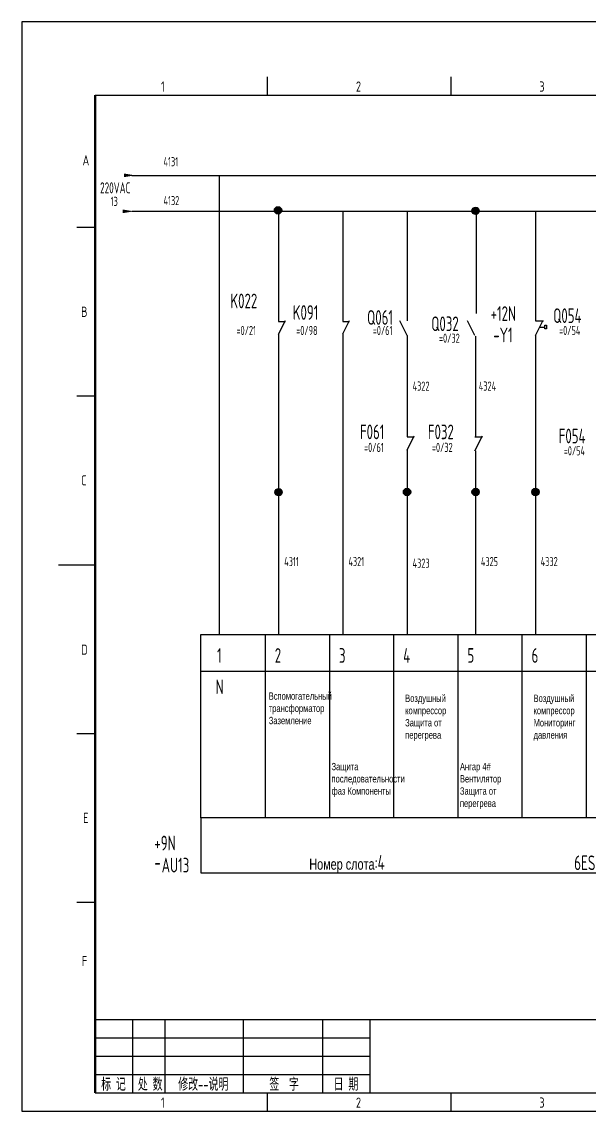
# Model space of a CAD drawing. Extents: x 590 to 9605, y -3741 to 975.
# Drawn here: x 4693.2 to 4847.9, y -1511.8 to -1214.8 of the extents above; entities that cross this region are included whole.
import ezdxf
from ezdxf.enums import TextEntityAlignment as Align

# ---------------------------------------------------------------- set-up
doc = ezdxf.new("R2010")
doc.units = 0
doc.header["$LTSCALE"] = 2
doc.header["$MEASUREMENT"] = 0
for name, pattern in [('DASHED2', [0.375, 0.25, -0.125]), ('DIVIDE', [1.25, 0.5, -0.25, 0, -0.25, 0, -0.25]), ('HIDDEN', [0.375, 0.25, -0.125])]:
    doc.linetypes.add(name, pattern=pattern)
doc.layers.get('0').update_dxf_attribs({"linetype": 'CONTINUOUS'})
for name, color, linetype in [('01', 7, 'CONTINUOUS'), ('11', 3, 'CONTINUOUS'), ('CONTINUOUS', 7, 'CONTINUOUS'), ('DIVIDE', 1, 'DIVIDE')]:
    doc.layers.add(name, color=color, linetype=linetype)
doc.styles.add('ROMAN', font='ROMANC.shx', dxfattribs={"width": 0.7, "height": 0.7})
doc.styles.get("Standard").update_dxf_attribs({"font": 'isocp.shx', "width": 0.707, "bigfont": 'dfst.shx'})

msp = doc.modelspace()

# ---------------------------------------------------------------- hatches: boundary and pattern name
at = {"linetype": 'HIDDEN'}
h = msp.add_hatch(color=1, dxfattribs=at)
edge = h.paths.add_edge_path()
edge.add_arc((4763.03, -1266.19), 1, 0, 360)
h = msp.add_hatch(color=1, dxfattribs=at)
edge = h.paths.add_edge_path()
edge.add_arc((4816.89, -1266.31), 1, 0, 360)
h = msp.add_hatch(color=1, dxfattribs=at)
edge = h.paths.add_edge_path()
edge.add_arc((4763.19, -1343.03), 1, 0, 360)
h = msp.add_hatch(color=1, dxfattribs=at)
edge = h.paths.add_edge_path()
edge.add_arc((4798.19, -1342.98), 1, 0, 360)
h = msp.add_hatch(color=1, dxfattribs=at)
edge = h.paths.add_edge_path()
edge.add_arc((4833.19, -1342.98), 1, 0, 360)
at = {"layer": 'CONTINUOUS', "linetype": 'Continuous', "ltscale": 2}
h = msp.add_hatch(color=0, dxfattribs=at)
edge = h.paths.add_edge_path()
edge.add_arc((4816.89, -1342.98), 1, 0, 360)

# ---------------------------------------------------------------- linework, layer by layer
at = {"color": 1}
for p, q in [((4763.19, -1299.97), (4765.06, -1296.22)), ((4780.69, -1299.84), (4782.5, -1296.22)), ((4798.19, -1300.28), (4796.19, -1296.28)), ((4833.19, -1296.29), (4835.42, -1296.29)), ((4833.19, -1300.29), (4835.19, -1296.29)), ((4763.19, -1299.97), (4763.19, -1304.62)), ((4780.69, -1299.84), (4780.69, -1304.28)), ((4798.19, -1300.28), (4798.19, -1304.28)), ((4833.19, -1300.29), (4833.19, -1304.29)), ((4834.31, -1298.05), (4835.79, -1298.05)), ((4798.19, -1331.52), (4800.13, -1327.63)), ((4816.69, -1331.74), (4818.74, -1327.63))]:
    msp.add_line(p, q, dxfattribs=at)
msp.add_lwpolyline([(4835.8, -1297.52), (4836.21, -1297.52), (4836.21, -1298.46), (4835.8, -1298.46)], close=True, dxfattribs=at)
at = {"layer": '01', "color": 1, "linetype": 'ByBlock', "ltscale": 2}
for p, q in [((4723.19, -1256.64), (5078.19, -1256.64)), ((4723.19, -1266.45), (5078.19, -1266.45)), ((4763.19, -1266.45), (4763.19, -1294.28)), ((4780.69, -1266.45), (4780.69, -1294.28)), ((4798.19, -1266.45), (4798.19, -1294.28)), ((4833.19, -1266.45), (4833.19, -1294.28)), ((4763.19, -1304.28), (4763.19, -1381.78)), ((4780.69, -1304.28), (4780.69, -1381.78)), ((4798.19, -1304.28), (4798.19, -1327.95)), ((4833.19, -1304.28), (4833.19, -1381.78)), ((4798.19, -1331.52), (4798.19, -1381.78)), ((4759.52, -1381.78), (4759.52, -1431.78)), ((4777.02, -1381.78), (4777.02, -1431.78)), ((4794.52, -1381.78), (4794.52, -1431.78)), ((4812.02, -1381.78), (4812.02, -1431.78)), ((4829.52, -1381.78), (4829.52, -1431.78)), ((4847.02, -1381.78), (4847.02, -1431.78)), ((4742.02, -1391.78), (5074.52, -1391.78)), ((4742.02, -1431.78), (4742.02, -1446.78)), ((4742.02, -1446.78), (5074.52, -1446.78))]:
    msp.add_line(p, q, dxfattribs=at)
msp.add_lwpolyline([(4742.02, -1381.78), (5074.52, -1381.78), (5074.52, -1431.78), (4742.02, -1431.78)], close=True, dxfattribs=at)
at = {"layer": 'CONTINUOUS', "color": 3}
for p, q in [((5113.19, -1214.78), (4693.19, -1214.78)), ((4693.19, -1214.78), (4693.19, -1511.78)), ((4693.19, -1511.78), (5113.19, -1511.78))]:
    msp.add_line(p, q, dxfattribs=at)
at = {"layer": 'CONTINUOUS', "linetype": 'Continuous'}
for p, q in [((4760.19, -1234.78), (4760.19, -1229.78)), ((4810.19, -1234.78), (4810.19, -1229.78)), ((4708.19, -1270.78), (4713.19, -1270.78)), ((4708.19, -1316.78), (4713.19, -1316.78)), ((4703.19, -1362.78), (4713.19, -1362.78)), ((4708.19, -1408.78), (4713.19, -1408.78)), ((4708.19, -1454.78), (4713.19, -1454.78)), ((4713.19, -1486.78), (5108.19, -1486.78)), ((4723.47, -1506.78), (4723.47, -1486.78)), ((4732.29, -1506.78), (4732.29, -1486.78)), ((4753.53, -1486.78), (4753.53, -1506.78)), ((4775.19, -1486.78), (4775.19, -1506.78)), ((4788.19, -1506.78), (4788.19, -1486.78)), ((4713.19, -1491.78), (4788.19, -1491.78)), ((4713.19, -1496.78), (4788.19, -1496.78)), ((4713.19, -1501.78), (4788.19, -1501.78)), ((4760.19, -1511.78), (4760.19, -1506.78)), ((4810.19, -1511.78), (4810.19, -1506.78))]:
    msp.add_line(p, q, dxfattribs=at)
at = {"layer": 'CONTINUOUS'}
for p, q in [((4713.19, -1234.78), (5108.19, -1234.78)), ((4713.19, -1506.78), (5108.19, -1506.78))]:
    msp.add_line(p, q, dxfattribs=at)
at = {"layer": 'CONTINUOUS', "lineweight": 50}
msp.add_line((4713.19, -1234.78), (4713.19, -1506.78), dxfattribs=at)
at = {"layer": 'CONTINUOUS', "color": 0, "linetype": 'Continuous', "ltscale": 2}
for p, q in [((4746.97, -1256.64), (4746.97, -1381.78)), ((4817.02, -1266.45), (4817.02, -1294.28)), ((4816.68, -1300.28), (4814.68, -1296.28)), ((4816.89, -1300.51), (4816.89, -1327.95)), ((4816.89, -1331.7), (4816.89, -1381.78)), ((4816.89, -1343.03), (4816.89, -1343.03))]:
    msp.add_line(p, q, dxfattribs=at)
at = {"layer": 'CONTINUOUS', "color": 1}
for p, q in [((4763.03, -1266.23), (4763.03, -1266.23)), ((4816.89, -1266.35), (4816.89, -1266.35)), ((4763.19, -1292.62), (4763.19, -1296.48)), ((4780.69, -1292.28), (4780.69, -1296.48)), ((4798.19, -1292.28), (4798.19, -1296.28)), ((4833.19, -1292.29), (4833.19, -1296.29)), ((4763.19, -1343.07), (4763.19, -1343.07)), ((4798.19, -1343.03), (4798.19, -1343.03)), ((4833.19, -1343.03), (4833.19, -1343.03))]:
    msp.add_line(p, q, dxfattribs=at)
at = {"layer": 'CONTINUOUS', "color": 1, "ltscale": 2}
for p, q in [((4763.19, -1296.48), (4765.07, -1296.48)), ((4780.69, -1296.48), (4782.5, -1296.48)), ((4798.19, -1327.95), (4800.14, -1327.95)), ((4816.69, -1327.95), (4818.75, -1327.95))]:
    msp.add_line(p, q, dxfattribs=at)
at = {"layer": 'CONTINUOUS', "color": 1}
for centre in [(4763.03, -1266.19), (4816.89, -1266.31), (4763.19, -1343.03), (4798.19, -1342.98), (4833.19, -1342.98)]:
    msp.add_circle(centre, 1, dxfattribs=at)
at = {"layer": 'CONTINUOUS', "color": 0, "linetype": 'Continuous', "ltscale": 2}
msp.add_circle((4816.89, -1342.98), 1, dxfattribs=at)
at = {"layer": 'DIVIDE', "color": 1}
for points in [[(4721.03, -1256.14), (4721.03, -1257.14), (4724.03, -1256.64)], [(4720.67, -1265.95), (4720.67, -1266.95), (4723.67, -1266.45)]]:
    msp.add_solid(points, dxfattribs=at)

# ---------------------------------------------------------------- texts
at = {"layer": '11', "char_height": 3.5, "attachment_point": 5}
for insert in [(4709.66, -1422.15), (4709.66, -1432.16)]:
    msp.add_mtext('\\A1;{\\C7;\\H0.5x;\\S^ ;}', dxfattribs=dict(at, insert=insert))
at = {"layer": 'CONTINUOUS', "linetype": 'Continuous', "style": 'ROMAN', "width": 0.7}
for s, p in [('1', (4731.12, -1233.84)), ('2', (4784.27, -1233.84)), ('3', (4834.25, -1233.84)), ('A', (4709.75, -1253.93)), ('B', (4709.36, -1295.24)), ('C', (4709.36, -1341.19)), ('D', (4709.36, -1387.35)), ('E', (4709.92, -1433.24)), ('F', (4709.57, -1472.24)), ('1', (4731.12, -1510.84)), ('2', (4784.27, -1510.84)), ('3', (4834.25, -1510.84))]:
    msp.add_text(s, height=2.8, dxfattribs=at).set_placement(p)
at = {"layer": 'CONTINUOUS', "color": 1}
for s, height, width, p in [('4131', 2.5, 0.67, (4731.82, -1254.17)), ('220VAC', 3, 0.67, (4714.54, -1261.55)), ('13', 2.5, 0.67, (4717.4, -1264.98)), ('4132', 2.5, 0.67, (4731.82, -1264.77)), ('K022', 4, 0.707, (4750.06, -1292.88)), ('K091', 4, 0.707, (4767.06, -1296.03)), ('Q061', 4, 0.707, (4787.32, -1297.38)), ('Q054', 4, 0.707, (4838.04, -1296.9)), ('=0/21', 2.5, 0.67, (4751.71, -1300.19)), ('=0/98', 2.5, 0.67, (4767.99, -1300.19)), ('=0/61', 2.5, 0.67, (4788.86, -1300.18)), ('=0/54', 2.5, 0.67, (4839.64, -1300.18)), ('-Y1', 4, 0.707, (4821.7, -1302.16)), ('4322', 2.5, 0.67, (4799.72, -1315.35)), ('4324', 2.5, 0.67, (4817.77, -1315.35)), ('F054', 4, 0.707, (4839.53, -1329.71)), ('=0/61', 2.5, 0.67, (4786.48, -1332.06)), ('=0/32', 2.5, 0.67, (4804.98, -1332.06)), ('=0/54', 2.5, 0.67, (4840.92, -1332.98)), ('4311', 2.5, 0.67, (4764.72, -1363.18)), ('4321', 2.5, 0.67, (4782.22, -1363.18)), ('4323', 2.5, 0.67, (4799.72, -1363.63)), ('4325', 2.5, 0.67, (4818.33, -1363.18)), ('4332', 2.5, 0.67, (4834.63, -1363.18)), ('2', 4, 0.707, (4762.15, -1389.53)), ('3', 4, 0.707, (4779.65, -1389.53)), ('4', 4, 0.707, (4797.15, -1389.53)), ('5', 4, 0.707, (4814.65, -1389.53)), ('6', 4, 0.707, (4832.15, -1389.53)), ('+9N', 4, 0.707, (4729.32, -1440.67)), ('AU13', 4, 0.707, (4731.32, -1446.69)), ('-', 4, 0.707, (4729.32, -1445.93))]:
    msp.add_text(s, height=height, dxfattribs=dict(at, width=width)).set_placement(p)
at = {"layer": 'CONTINUOUS', "color": 0, "linetype": 'Continuous', "ltscale": 2}
for s, height, width, p in [('+12N', 4, 0.707, (4820.98, -1296.32)), ('Q032', 4, 0.707, (4804.81, -1299.11)), ('=0/32', 2.5, 0.67, (4806.91, -1302.28)), ('F061', 4, 0.707, (4785.36, -1328.58)), ('F032', 4, 0.707, (4803.87, -1328.58)), ('1', 4, 0.707, (4746.42, -1389.53)), ('N', 4, 0.707, (4746, -1398.07))]:
    msp.add_text(s, height=height, dxfattribs=dict(at, width=width)).set_placement(p)
at = {"layer": 'CONTINUOUS', "color": 1, "width": 0.655392}
msp.add_text('6ES7-321-1FH00-0AA0', height=4, dxfattribs=at).set_placement((4843.76, -1446.05), (4878.76, -1446.05), align=Align.FIT)
at = {"layer": 'CONTINUOUS', "width": 0.67}
for s, p in [('标 记', (4718.19, -1504.28)), ('处 数', (4728.19, -1504.28)), ('修改--说明', (4742.66, -1504.28)), ('签  字', (4764.69, -1504.28)), ('日 期', (4781.56, -1504.28))]:
    msp.add_text(s, height=3.5, dxfattribs=at).set_placement(p, align=Align.MIDDLE)
at = {"layer": 'CONTINUOUS', "linetype": 'DASHED2', "ltscale": 2, "char_height": 2, "attachment_point": 1}
for s, insert, width in [('{\\fArial|b0|i0|c204|p34;Вспомогательный трансформатор\\fArial|b0|i0|c0|p34;\\P\\fArial|b0|i0|c204|p34;Заземление }', (4760.51, -1397.6), 10.5166), ('{\\fArial|b0|i0|c204|p34;Воздушный компрессор\\fArial|b0|i0|c0|p34;\\P\\fArial|b0|i0|c204|p34;Защита от перегрева}', (4797.69, -1398.21), 10.5166), ('{\\fArial|b0|i0|c204|p34;Воздушный компрессор Мониторинг давления}', (4832.69, -1398.21), 10.5166), ('{\\fArial|b0|i0|c204|p34;Защита последовательности фаз\\fArial|b0|i0|c0|p34; \\fArial|b0|i0|c204|p34;Компоненты }', (4777.62, -1416.82), 15.565), ('{\\fArial|b0|i0|c204|p34;Ангар 4#\\fArial|b0|i0|c0|p34; \\fArial|b0|i0|c204|p34;Вентилятор Защита от перегрева}', (4812.62, -1416.82), 10.5166)]:
    msp.add_mtext(s, dxfattribs=dict(at, insert=insert, width=width))
at = {"layer": 'CONTINUOUS', "color": 1, "insert": (4771.55, -1444.39), "char_height": 4, "width": 130, "attachment_point": 4}
msp.add_mtext('{\\fArial|b0|i0|c204|p34;\\H0.75x;\\C256;Номер слота}:4', dxfattribs=at)

doc.saveas('drawing.dxf')
